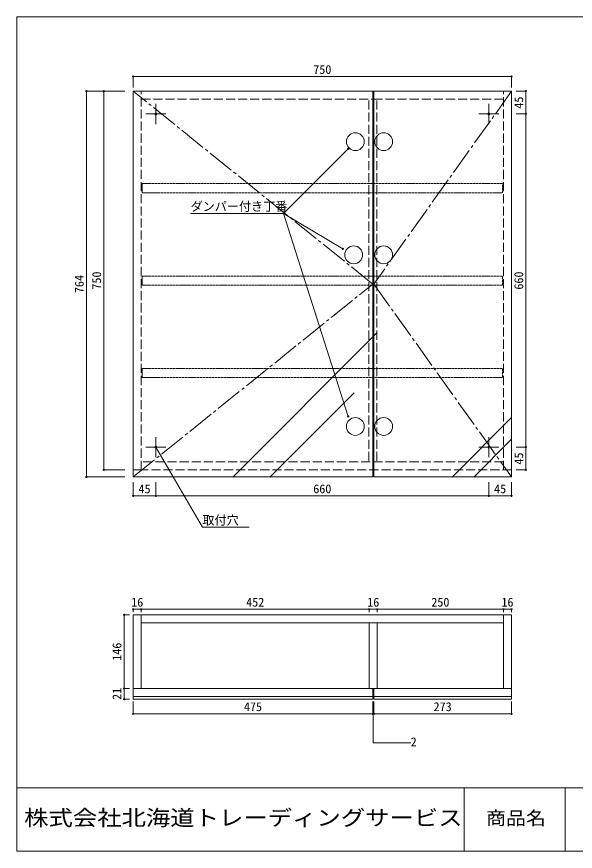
# Model space of a CAD drawing. Units: millimetres at full size, sheet at 1:6. Extents: x -1249 to 1249, y -827 to 827.
# Drawn here: x -1249 to -142, y -827 to 827 of the extents above; entities that cross this region are included whole.
import ezdxf
from ezdxf.enums import TextEntityAlignment as Align

# ---------------------------------------------------------------- set-up
doc = ezdxf.new("R2010")
doc.units = ezdxf.units.MM
doc.header["$LTSCALE"] = 6
doc.header["$PDMODE"] = 32
doc.header["$PDSIZE"] = 2.4
for name, pattern in [('CHAIN2', [12, 9, -1, 1, -1]), ('DASHED3', [4, 3, -1]), ('USER1', [1, 0.8, -0.2])]:
    doc.linetypes.add(name, pattern=pattern)
doc.layers.add('0-0_0', color=7, linetype='Continuous', lineweight=15)
doc.styles.add('ＭＳ ゴシック', font='')
doc.styles.get('ＭＳ ゴシック').set_extended_font_data('MS Gothic')

# ---------------------------------------------------------------- blocks, each defined once
blk = doc.blocks.new('ダンパー付き')
at = {"layer": '0-0_0'}
for q in [(80.37, 192.797), (-232.017, 64.312), (70.113, -5.443), (80.702, -337.416)]:
    blk.add_line((-47.375, 64.312), q, dxfattribs=at)
for p in [(80.37, 192.797), (70.113, -5.443), (80.702, -337.416)]:
    blk.add_point(p, dxfattribs=at)
at = {"layer": '0-0_0', "style": 'ＭＳ ゴシック'}
blk.add_text('ダンパー付き丁番', height=17.6, dxfattribs=at).set_placement((-232.017, 64.312), align=Align.BOTTOM_LEFT)

msp = doc.modelspace()

# ---------------------------------------------------------------- linework, layer by layer
at = {"layer": '0-0_0'}
for p, q in [((-1018.381, 707.84), (-268.381, 707.84)), ((-1018.381, 707.84), (-1018.381, 686.088)), ((-268.381, 707.84), (-268.381, 686.088)), ((-1111.154, 678.817), (-1111.154, -85.183)), ((-1111.154, 678.817), (-1035.014, 678.817)), ((-1076.778, 678.817), (-1076.778, -71.183)), ((-1076.778, 678.817), (-1035.014, 678.817)), ((-543.381, 678.817), (-541.381, 678.817)), ((-541.381, 678.817), (-541.381, -85.183)), ((-268.381, 678.817), (-541.381, 678.817)), ((-268.381, -85.183), (-268.381, 678.817)), ((-239.979, 678.817), (-258.923, 678.817)), ((-239.979, 678.817), (-239.979, 633.818)), ((-973.381, 633.818), (-973.381, 653.818)), ((-313.381, 633.818), (-313.381, 653.818)), ((-973.381, 633.818), (-993.381, 633.818)), ((-973.381, 633.818), (-953.381, 633.818)), ((-973.381, 633.818), (-973.381, 613.818)), ((-313.381, 633.818), (-333.381, 633.818)), ((-313.381, 633.818), (-293.381, 633.818)), ((-313.381, 633.818), (-313.381, 613.818)), ((-239.979, 633.818), (-258.923, 633.818)), ((-239.979, 633.818), (-258.923, 633.818)), ((-239.979, 633.818), (-239.979, -26.187)), ((-820.828, -85.436), (-534.778, 200.613)), ((-747.314, -85.436), (-580.633, 81.244)), ((-386.295, -85.436), (-268.381, 32.477)), ((-973.381, -26.187), (-973.381, -6.187)), ((-342.987, -85.436), (-268.381, -10.467)), ((-313.381, -26.187), (-313.381, -6.187)), ((-973.381, -26.187), (-993.381, -26.187)), ((-973.381, -26.187), (-953.381, -26.187)), ((-973.381, -26.187), (-973.381, -46.187)), ((-313.381, -26.187), (-333.381, -26.187)), ((-313.381, -26.187), (-293.381, -26.187)), ((-313.381, -26.187), (-313.381, -46.187)), ((-239.979, -26.187), (-258.923, -26.187)), ((-239.979, -26.187), (-239.979, -71.183)), ((-1076.778, -71.183), (-1035.014, -71.183)), ((-239.979, -71.183), (-258.923, -71.183)), ((-1111.154, -85.183), (-1035.014, -85.183)), ((-1018.381, -122.877), (-1018.381, -95.687)), ((-973.381, -122.877), (-973.381, -95.687)), ((-541.381, -85.183), (-268.381, -85.183)), ((-313.381, -122.877), (-313.381, -95.687)), ((-268.381, -122.877), (-268.381, -95.687)), ((-1018.381, -122.877), (-973.381, -122.877)), ((-973.381, -122.877), (-313.381, -122.877)), ((-313.381, -122.877), (-268.381, -122.877)), ((-1036.544, -358.384), (-1036.544, -504.384)), ((-1036.544, -358.384), (-1025.859, -358.384)), ((-1018.381, -347.459), (-1002.381, -347.459)), ((-1018.381, -347.459), (-1018.381, -353.287)), ((-1002.381, -347.459), (-1002.381, -353.287)), ((-1002.381, -347.459), (-550.384, -347.459)), ((-1002.381, -358.384), (-1002.381, -504.384)), ((-550.384, -347.459), (-550.384, -353.287)), ((-550.384, -347.459), (-534.384, -347.459)), ((-534.384, -347.459), (-534.384, -353.287)), ((-534.384, -347.459), (-284.381, -347.459)), ((-284.381, -347.459), (-284.381, -353.287)), ((-284.381, -347.459), (-268.381, -347.459)), ((-268.381, -358.384), (-284.381, -358.384)), ((-268.381, -347.459), (-268.381, -353.287)), ((-268.381, -358.384), (-268.381, -504.384)), ((-1002.381, -374.384), (-284.381, -374.384)), ((-961.972, -374.397), (-949.962, -374.397)), ((-550.384, -504.384), (-550.384, -374.397)), ((-534.384, -504.384), (-534.384, -374.397)), ((-284.394, -426.439), (-284.394, -443.544)), ((-1036.544, -504.384), (-1025.859, -504.384)), ((-1036.544, -504.428), (-1036.544, -525.428)), ((-1036.544, -504.428), (-1025.859, -504.428)), ((-1018.381, -504.428), (-1018.381, -525.428)), ((-543.382, -504.428), (-1018.381, -504.428)), ((-1018.381, -506.504), (-1018.381, -525.428)), ((-550.397, -504.384), (-534.384, -504.384)), ((-543.382, -504.428), (-543.382, -525.428)), ((-541.381, -504.428), (-268.381, -504.428)), ((-541.381, -504.428), (-541.381, -525.428)), ((-268.381, -504.428), (-268.381, -525.428)), ((-1036.544, -525.428), (-1025.859, -525.428)), ((-543.382, -520.428), (-1018.381, -520.428)), ((-543.382, -525.428), (-1018.381, -525.428)), ((-541.381, -520.428), (-268.381, -520.428)), ((-541.381, -525.428), (-268.381, -525.428)), ((-1018.381, -554.463), (-1018.381, -529.986)), ((-543.382, -554.463), (-543.382, -529.986)), ((-541.381, -554.463), (-541.381, -529.986)), ((-268.381, -554.463), (-268.381, -529.986)), ((-1018.381, -554.463), (-543.382, -554.463)), ((-543.382, -554.463), (-541.381, -554.463)), ((-541.381, -554.463), (-268.381, -554.463)), ((-161.932, -701.329), (-161.932, -826.86))]:
    msp.add_line(p, q, dxfattribs=at)
at = {"layer": '0-0_0', "linetype": 'DASHED3'}
for p, q in [((-1002.381, -71.183), (-1002.381, 678.817)), ((-284.381, -71.183), (-284.381, 678.817)), ((-1002.381, 662.817), (-543.381, 662.817)), ((-551.142, -53.411), (-551.142, 662.817)), ((-284.381, 662.817), (-541.381, 662.817)), ((-535.142, -53.411), (-535.142, 662.817)), ((-284.381, -55.183), (-1002.381, -55.183))]:
    msp.add_line(p, q, dxfattribs=at)
at = {"layer": '0-0_0', "linetype": 'USER1'}
for p, q in [((-286.214, 495.76), (-1000.549, 495.76)), ((-286.214, 477.564), (-286.214, 495.76)), ((-1000.549, 477.564), (-286.214, 477.564)), ((-286.214, 312.703), (-1000.549, 312.703)), ((-286.214, 294.507), (-286.214, 312.703)), ((-987.083, 294.507), (-286.214, 294.507)), ((-286.214, 129.646), (-1000.549, 129.646)), ((-286.214, 111.45), (-286.214, 129.646)), ((-1000.549, 111.45), (-286.214, 111.45))]:
    msp.add_line(p, q, dxfattribs=at)
at = {"layer": '0-0_0', "lineweight": 18}
for p, q in [((-1249.379, -701.329), (1248.863, -701.329)), ((-361.932, -701.329), (-361.932, -826.86))]:
    msp.add_line(p, q, dxfattribs=at)
msp.add_lwpolyline([(-1249.379, -826.86), (1248.863, -826.86), (1248.863, 826.506), (-1249.379, 826.506)], close=True, dxfattribs=at)
at = {"layer": '0-0_0'}
msp.add_lwpolyline([(-1018.381, 678.817), (-543.381, 678.817), (-543.381, -85.183), (-1018.381, -85.183)], close=True, dxfattribs=at)
at = {"layer": '0-0_0', "linetype": 'CHAIN2'}
for points in [[(-1018.381, -85.183), (-543.381, 296.817), (-1018.381, 678.817)], [(-268.381, 678.817), (-541.381, 296.817), (-268.381, -85.183)]]:
    msp.add_lwpolyline(points, dxfattribs=at)
at = {"layer": '0-0_0'}
for points in [[(-987.083, 495.76), (-1000.549, 495.76), (-1000.549, 477.564), (-987.083, 477.564)], [(-987.083, 312.703), (-1000.549, 312.703), (-1000.549, 294.507), (-987.083, 294.507)], [(-987.083, 129.646), (-1000.549, 129.646), (-1000.549, 111.45), (-987.083, 111.45)], [(-973.381, -26.187), (-881.231, -185.068), (-788.58, -185.068)], [(-1018.381, -358.384), (-1002.381, -358.384), (-284.381, -358.384)], [(-1018.381, -358.384), (-1018.381, -504.384), (-1002.381, -504.384)], [(-284.381, -358.384), (-284.381, -504.384), (-268.381, -504.384)], [(-542.381, -552.561), (-542.381, -612.038), (-468.272, -612.038)]]:
    msp.add_lwpolyline(points, dxfattribs=at)
at = {"layer": '0-0_0', "linetype": 'DASHED3'}
msp.add_lwpolyline([(-268.381, -71.183), (-1002.381, -71.183), (-1018.381, -71.183)], dxfattribs=at)
at = {"layer": '0-0_0'}
for centre, radius in [((-973.381, 633.818), 2), ((-313.381, 633.818), 2), ((-577.957, 578.919), 17.651), ((-521.859, 578.919), 17.651), ((-581.232, 354.737), 17.651), ((-521.859, 354.737), 17.651), ((-577.957, 14.826), 17.651), ((-521.859, 14.826), 17.651), ((-973.381, -26.187), 2), ((-313.381, -26.187), 2)]:
    msp.add_circle(centre, radius, dxfattribs=at)
for p in [(-1018.381, 707.84), (-268.381, 707.84), (-1111.154, 678.817), (-1076.778, 678.817), (-239.979, 678.817), (-239.979, 633.818), (-239.979, -26.187), (-1076.778, -71.183), (-239.979, -71.183), (-1111.154, -85.183), (-1018.381, -122.877), (-973.381, -122.877), (-313.381, -122.877), (-268.381, -122.877), (-1018.381, -347.459), (-1002.381, -347.459), (-550.384, -347.459), (-534.384, -347.459), (-284.381, -347.459), (-268.381, -347.459), (-1036.544, -358.384), (-1036.544, -504.384), (-1036.544, -504.428), (-1036.544, -525.428), (-1018.381, -554.463), (-543.382, -554.463), (-541.381, -554.463), (-268.381, -554.463)]:
    msp.add_point(p, dxfattribs=at)

# ---------------------------------------------------------------- block references
msp.add_blockref('ダンパー付き', (-672.717, 372.137), dxfattribs=at)

# ---------------------------------------------------------------- texts
at = {"layer": '0-0_0', "style": 'ＭＳ ゴシック'}
for s, p in [('750', (-661.381, 707.84)), ('45', (-1007.881, -122.877)), ('660', (-661.381, -122.877)), ('45', (-302.881, -122.877)), ('取付穴', (-881.231, -185.068)), ('16', (-1022.381, -347.459)), ('452', (-794.383, -347.459)), ('16', (-554.384, -347.459)), ('250', (-427.383, -347.459)), ('16', (-288.381, -347.459)), ('475', (-798.881, -554.463)), ('273', (-422.881, -554.463)), ('2', (-468.272, -624.038))]:
    msp.add_text(s, height=17.6, dxfattribs=at).set_placement(p, align=Align.BOTTOM_LEFT)
for s, p in [('45', (-239.979, 644.318)), ('750', (-1076.778, 285.817)), ('660', (-239.979, 285.816)), ('764', (-1111.154, 278.817)), ('45', (-239.979, -60.685)), ('146', (-1036.544, -449.384)), ('21', (-1036.544, -526.928))]:
    msp.add_text(s, height=17.6, rotation=90, dxfattribs=at).set_placement(p, align=Align.BOTTOM_LEFT)
at = {"layer": '0-0_0', "color": 2, "style": 'ＭＳ ゴシック', "width": 1.15}
msp.add_text('株式会社北海道トレーディングサービス', height=30.79, dxfattribs=at).set_placement((-1234.655, -785.095), align=Align.BOTTOM_LEFT)
at = {"layer": '0-0_0', "color": 3, "style": 'ＭＳ ゴシック', "width": 1.1}
msp.add_text('商品名', height=26.39, dxfattribs=at).set_placement((-318.932, -782.095), align=Align.BOTTOM_LEFT)

doc.saveas('drawing.dxf')
